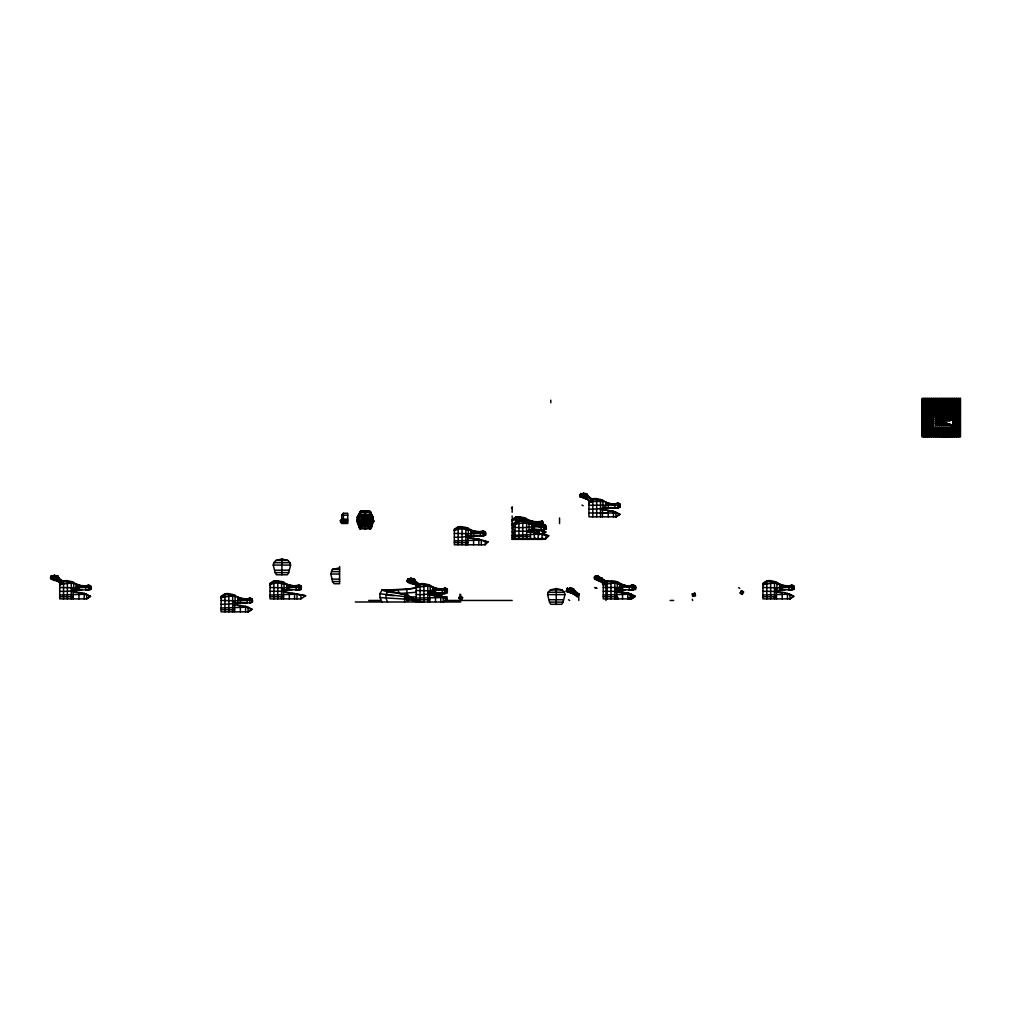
<?xml version="1.0" encoding="UTF-8"?>
<svg xmlns="http://www.w3.org/2000/svg" width="1011" height="1011" viewBox="0 0 1011 1011"><rect width="100%" height="100%" fill="white"/><g stroke="black" fill="none" stroke-linecap="round" stroke-linejoin="round"><path stroke-width="1.5" d="M88.462 584.952L90.522 585.799L91.066 587.176L73.689 587.833L71.25 591.309L84.204 593.331L90.522 596.288L86.668 598.891L59.7 598.891L59.7 583.435L63.541 580.857C72.792 578.835 79.363 589.552 88.462 584.952L88.45 590.045C78.694 589.173 69.544 592.08 59.7 591.309M249.869 597.931L251.929 598.777L252.485 600.142L235.095 600.799L232.656 604.275L245.61 606.297L251.929 609.254L248.074 611.857L221.106 611.857L221.106 596.402L224.96 593.823C234.198 591.801 240.77 602.518 249.869 597.931L249.856 603.011C239.973 601.596 231.013 604.679 221.106 604.275M298.814 584.952L300.874 585.799L301.417 587.176C291.193 589.552 283.99 579.379 273.893 580.857L270.051 584.788C279.794 579.518 289.411 588.314 298.814 584.952L298.801 590.045L286.694 589.438L284.04 590.348M416.229 601.987L416.229 586.431L420.083 583.852C429.334 581.818 435.893 592.547 445.004 587.947L444.992 594.038L443.627 593.166L443.627 594.038C434.705 590.74 425.53 596.199 416.229 594.304M483.119 530.851L485.166 531.698L485.722 533.075C475.486 535.438 468.295 525.265 458.198 526.756L454.343 530.674C464.087 525.404 473.717 534.212 483.119 530.851L483.094 535.944C473.148 534.301 464.302 537.953 454.343 537.207M617.721 504.16L617.734 502.897C608.508 507.674 602.227 496.742 592.812 498.802L588.958 501.38L588.958 516.836L615.926 516.836L619.781 514.233L613.462 511.275L600.521 509.253C606.802 506.637 614.107 509.392 620.274 507.004L619.781 503.743L617.734 502.897L617.721 507.99C607.838 506.562 598.878 509.696 588.958 509.127M632.039 584.952L632.027 590.045L634.579 589.072L634.087 585.799L632.039 584.952L629.297 585.988L629.297 590.31L635.843 589.072L635.35 585.799L633.29 584.952C625 589.704 619.086 579.96 610.973 581.06L610.973 598.891M633.278 586.216L633.29 584.952M762.939 591.309C773.188 591.46 784.624 590.816 793.761 596.288L789.92 598.891L762.939 598.891L762.939 583.435L766.793 580.857C776.044 578.835 782.615 589.552 791.714 584.952L791.701 590.045L779.595 589.438M365.198 517.948L365.173 519.869L357.856 519.667L361.256 510.808L369.205 510.997L370.557 511.895L370.999 514.725L369.255 510.808L361.306 510.997L359.954 511.895L357.262 517.43L356.744 521.246L359.878 528.829L370.633 528.829L373.779 521.246C370.039 507.661 366.715 508.318 373.779 521.246L365.059 521.967L365.059 524.974L372.023 524.115L371.479 521.575M365.451 524.974L365.262 511.478M595.479 576.055L594.38 577.18L594.594 579.101L600.079 581.401L600.888 580.908M594.658 576.548L594.594 579.101L595.416 578.608M601.747 578.279L595.391 576.485M601.33 581.401L595.858 579.101L595.631 577.18L596.73 576.055M595.921 576.548L595.858 579.101L596.667 578.608M596.717 576.523L602.215 578.355L602.152 580.908M91.066 587.176L90.522 589.451L85.72 589.956M252.421 602.038L249.856 603.011L252.421 602.038L252.485 600.142M301.417 587.176L300.874 589.451L296.071 589.956M436.474 592.8L437.447 593.47L432.038 593.47L447.052 592.345L447.052 588.794L445.004 587.947M485.722 533.075L485.659 534.958L483.094 535.944L468.333 536.373L468.333 528.184L458.198 527.426L454.343 530.674M543.476 525.101L542.288 520.994C532.367 524.203 522.118 515.774 512.16 520.817L516.014 516.899C526.124 515.408 533.303 525.606 543.539 523.218M546.445 526.933L545.434 527.691L546.382 528.829L543.817 529.802L531.723 529.183L528.816 530.244L538.193 530.762L546.382 528.829L545.182 524.709L535.577 525.897M788.972 589.956L794.267 589.072L793.761 585.799L791.714 584.952M370.203 527.022L369.609 528.829L372.023 524.115L371.416 526.225L365.047 528.829L365.047 524.469M63.744 580.819L59.7 584.788C64.603 583.625 80.905 580.213 78.959 589.716L81.664 589.817M245.787 602.872L240.365 602.695C242.311 593.179 226.009 596.591 221.106 597.754L224.96 593.823L224.96 611.857M292.015 589.817L289.31 589.716L289.298 585.306L296.071 585.988L296.071 590.31M420.285 583.802L416.229 587.77C421.132 586.62 437.447 583.208 435.501 592.711L437.055 594.038L437.055 592.85L439.836 594.038M473.603 535.615L473.59 531.192L480.377 531.887L480.377 536.209M607.32 580.819L603.264 584.788C608.167 583.625 624.482 580.213 622.536 589.716L620.249 590.487L617.253 587.833L614.827 587.492L603.264 587.492M784.915 589.817L782.211 589.716C784.157 580.213 767.842 583.625 762.939 584.788L766.793 580.857L766.793 598.891M54.228 576.573L51.51 575.625L51.018 576.775L54.973 578.166M410.769 579.568L408.04 578.621L410.744 579.872M411.515 581.148L407.559 579.771L408.115 578.949C402.669 584.901 424.456 585.154 407.104 581.388L408.141 578.646M566.906 590.222L566.337 591.347L572.921 593.659L573.945 590.917L567.297 588.276L566.893 590.424M567.297 588.276L573.945 590.917M572.921 593.659L566.362 591.043M587.429 496.199L580.769 493.57L587.429 496.199L586.974 497.816L586.393 498.941L579.821 496.641L580.529 494.088L583.157 495.011M586.393 498.941L579.834 496.338L580.478 495.554L579.821 496.641L580.769 493.57M360.219 527.401L358.501 524.115L359.107 526.225L365.464 528.829L365.464 524.469L358.501 524.115L359.031 521.575L365.451 521.967M404.64 601.987L404.64 594.228L387.516 591.915L381.981 590.095L379.909 593.76L379.909 597.552L381.981 601.987M288.704 572.605L290.612 565.086L289.993 562.697L287.769 560.385L281.917 559.007L276.054 560.385L273.829 562.697L273.223 565.086L275.131 572.605L276.42 574.779L287.402 574.779L288.704 572.605L275.131 572.605M563.076 602.126L564.985 594.607L564.365 592.231L562.154 589.918L556.29 588.541L550.426 589.918L548.215 592.231L547.596 594.607L549.504 602.126L550.805 604.313L561.775 604.313L563.076 602.126L549.504 602.126M360.712 512.236L359.954 511.895L361.015 511.376L370.557 511.895L360.712 512.236L358.084 520.425L356.744 521.246L359.031 521.575M359.575 513.424L360.106 515.509L358.399 517.771L357.262 517.43L361.256 510.808L361.306 511.478M53.659 575.676L54.695 575.221L52.61 577.647L53.646 577.193L52.61 577.647L61.342 584.004L62.669 581.932M54.632 575.676L53.191 577.647L61.924 584.004L63.364 581.54L58.411 577.926M409.291 580.238L411.237 578.216L419.894 584.535L418.92 586.544L409.215 580.188L417.872 586.999M410.201 578.671L411.237 578.216L409.139 580.63L410.656 578.216M590.601 501.949L592.623 499.485L590.601 501.949L583.12 496.489M577.129 596.654L579.151 594.19L577.129 596.654L570.886 592.105M365.059 521.967L365.262 521.12L373.779 521.246L372.44 520.425L358.084 520.425L359.714 515.724M365.312 517.948L365.35 519.869L372.49 520.248L370.62 516.28L365.262 514.902L359.903 516.28L358.02 520.248L360.106 515.509L365.3 515.244L370.418 515.509L372.124 517.771L372.44 520.425L369.811 512.236M339.595 566.59L339.595 583.726L334.11 583.726L332.518 581.552L330.9 574.033L331.52 571.645L332.392 569.332L339.595 567.955M51.106 577.774L50.55 578.696C68.457 582.361 45.331 581.262 51.599 575.651M408.04 578.621L407.509 581.237M359.891 513.639L360.636 511.478L357.262 517.43L359.385 513.424M51.018 576.775L51.258 576.144L54.215 576.877M586.873 497.02L587.442 495.895M369.71 528.829L370.228 527.489M370.064 528.829L372.023 524.115L370.064 528.829L371.416 526.225L365.161 526.225M371.454 524.545L371.985 523.268L365.009 523.635M358.993 517.278L360.346 514.195L370.178 514.195L371.138 513.424M359.512 514.725L361.256 510.808M57.728 580.933L56.54 578.621L53.507 577.698L55.643 577.673L56.591 580.44L58.36 580.63L59.194 579.012L57.867 576.068L54.329 576.017L56.717 575.588M414.27 583.916L413.082 581.616L410.036 580.693L412.185 580.655L413.133 583.423L414.27 583.916L415.736 581.995L414.396 579.063L410.87 579.012L413.246 578.545L415.597 581.363M585.748 493.987L587.126 494.013L588.453 496.944L585.976 493.494L583.6 493.962M574.842 591.031L572.491 588.2L570.116 588.667L573.654 588.718L574.981 591.662M358.399 517.771L356.744 521.246L365.262 521.12M387.516 601.987L386.025 598.234L386.025 595.011L387.516 591.915L393.506 591.915L403.869 594.228L421.688 601.987L415.685 601.027M512.16 519.06L512.16 539.343L515.067 538.648L515.067 523.192L516.014 521.31L518.58 521.449M55.643 577.673L56.085 575.853L54.329 576.017M410.87 579.012L412.614 578.848L412.185 580.655M586.885 494.48L588.314 496.313M572.264 588.705L570.116 588.667M372.389 519.983L365.262 519.389L360.156 516.722L370.658 517.278L372.389 519.983L358.121 519.983L359.865 517.278L365.262 515.749L370.077 516.153L371.088 517.278L370.797 515.724M458.855 597.728L460.346 595.808L462.634 597.754L461.142 599.675L458.88 598.36L458.855 597.728L461.698 599.371M459.992 598.386L460.928 596.768M595.959 576.283L595.024 577.9L601.128 581.325M597.362 576.472L595.883 579.025L597.716 575.954L602.619 579.404M601.368 579.404L595.896 576.257L596.452 575.954L601.368 579.404L599.877 581.325L595.037 578.532M54.114 575.221L52.673 577.193M53.52 577.243L54.695 575.221M582.02 495.188L583.966 493.166L592.623 499.485M582.21 495.188L583.385 493.166L592.56 499.927M568.536 589.893L570.482 587.871L579.151 594.19M568.725 589.893L569.901 587.871L579.076 594.645M370.582 528.829L371.909 526.693M518.58 521.764L516.014 521.31L512.16 525.24L515.067 527.085L512.16 527.944L515.067 530.939L512.16 535.489L542.035 533.922L542.035 538.648L539.141 538.838M590.323 502.341L591.928 499.876M597.514 576.08L607.497 581.932M413.676 583.992L408.81 581.691M580.289 494.72L580.87 493.595L580.238 496.186L586.734 498.448M567.386 588.301L566.805 589.426L567.361 588.617M296.071 587.34L284.04 587.833L281.601 591.309L270.051 591.309M480.377 533.239L468.333 533.732L465.907 537.207L478.848 539.229L488.035 541.883L485.166 544.79L454.343 544.79L454.343 529.334L458.198 526.756L458.198 544.79M794.317 587.176L776.928 587.833L774.502 591.309L782.211 589.716M634.314 586.772L635.894 587.176L634.44 588.528L635.35 589.451L634.643 587.656M439.343 596.098L440.164 595.075L440.164 596.237M341.718 515.193L343.386 513.259L347.721 513.259L347.721 523.483L341.566 523.483L340.366 520.564L341.718 519.186L341.718 515.193L347.721 515.193M949.784 420.955L949.784 418.592L951.439 420.172L941.19 421.524L950.82 424.532L950.049 425.378L950.049 424.291M593.015 498.752L588.958 502.72L592.812 501.418L604.565 501.418M545.852 532.026L541.466 531.066L545.852 532.026L542.983 534.92L542.983 531.04L539.141 530.206L528.551 530.851M530.484 536.512L515.067 536.512L512.16 539.343L542.983 539.343L545.889 538.648L548.758 535.742L530.484 531.382L515.067 531.066M62.316 581.995L63.364 581.54M409.72 580.63L411.161 578.671M418.857 584.977L419.894 584.535M418.92 586.544L409.215 580.188M542.288 520.994L540.923 522.257L538.193 522.371L531.42 521.335L534.124 522.156M59.7 587.492L73.689 587.833L76.672 590.487L76.343 589.438L78.959 587.126L76.343 585.773L73.689 590.487L73.689 582.285L71.25 581.957L63.541 581.54L59.7 584.788M416.229 590.487L430.218 590.828L433.214 593.47L432.885 592.421L435.501 590.121L447.608 590.171M603.264 591.309L614.827 591.309L617.253 590.487L619.92 585.773L622.536 587.126L619.92 587.328L620.249 590.487L619.92 589.438L622.536 587.126L634.643 587.176M437.409 595.795L438.521 594.86L438.521 595.972L434.781 595.378L436.297 594.455L436.297 595.618L434.781 595.378M221.106 597.754L224.96 594.506L235.095 595.264L235.095 603.453L232.656 604.275L234.615 604.995M270.051 584.788L273.893 581.54L284.04 582.285L284.04 590.487L281.601 591.309L305.625 595.719L300.874 598.891L270.051 598.891L270.051 583.435L273.893 580.857L273.893 598.891M416.229 587.77L420.083 584.522L430.218 585.281L430.218 593.47L432.885 588.768L435.501 590.121L430.218 590.828L427.792 594.304L440.745 596.326L447.052 599.27L443.21 601.886L443.21 597.16L447.052 599.27L443.323 601.798M512.16 520.817L516.014 517.569L526.15 518.327L526.15 519.856M602.948 508.419L602.948 500.23L592.812 499.472L588.958 502.72L590.614 501.898M603.264 584.788L607.118 581.54L618.517 582.285L618.517 583.815M762.939 584.788L766.793 581.54L776.928 582.285L776.928 590.487M515.067 534.794L512.16 537.207L515.067 536.512M544.853 526.529L545.889 527.085C535.792 528.93 528.892 519.149 518.921 520.614L512.16 525.24C520.665 521.916 530.08 522.826 538.383 526.289M221.106 608.003L248.074 607.143L248.074 611.857L251.929 609.254L245.61 606.663M762.939 595.037L789.92 594.165L790.046 598.803M248.074 611.857L251.929 609.254M615.926 512.109L615.926 516.836L619.781 514.22L613.462 511.642L600.521 509.127M615.926 516.836L619.781 514.22M630.232 594.165L630.232 598.891L634.087 596.288L630.232 594.165L603.264 595.037M789.92 598.891L793.761 596.288L784.827 593.28M630.232 598.891L634.087 596.288L625.152 593.28M612.224 581.54L607.118 580.857L603.264 583.435L603.264 598.891L631.496 598.891L635.35 596.288L629.032 593.331L616.078 591.309L618.517 590.348L616.078 591.182L616.078 592.029M594.38 577.18L595.732 576.358M596.642 576.485L602.468 578.658M595.631 577.18L596.995 576.358M594.607 578.633L598.449 580.516M600.142 578.848L600.951 578.355M601.393 578.848L602.215 578.355M442.262 592.951L447.544 592.054M634.579 589.072L632.027 590.045M794.267 589.072L791.701 590.045M597.716 575.954L597.16 576.257L599.864 577.824M430.913 594.797L432.076 594.203L432.076 594.973M221.106 596.402L224.96 594.506M270.051 583.435L272.616 582.172M454.343 529.334L456.909 528.058M516.014 517.569L512.16 519.464L516.014 516.899L516.014 523.521M515.067 523.192L517.632 521.929M416.229 586.431L420.083 584.522M588.958 501.38L592.812 499.472M762.939 583.435L765.517 582.172M542.338 526.023L545.182 524.709L543.817 525.973L541.1 526.099L534.313 525.063L541.1 525.745L541.1 530.067M432.759 595.075L434.187 594.455L434.187 595.289M359.145 517.063L365.262 515.749L370.658 517.278L365.262 515.749L359.865 517.278L370.658 517.278L365.262 519.389L358.121 519.983M529.056 530.105L531.723 529.183M430.218 593.343L427.792 594.177L429.738 595.011M776.928 590.348L774.502 591.182L776.448 592.016M526.63 531.066L531.723 529.549L543.817 529.802L543.817 525.973L545.889 525.556L545.889 529.208L540.923 530.497L546.382 528.829M514.738 524.368L512.16 525.24L516.014 521.992L518.58 521.992M88.45 590.045L91.015 589.072L90.522 588.49M483.094 535.944L485.659 534.958L484.13 532.671M629.297 589.956L635.35 589.362L635.35 585.799M621.5 590.487L623.787 589.716L617.253 590.487L617.253 582.285L614.827 581.439L614.827 598.891L614.827 596.755M538.193 523.382L531.432 522.548L528.816 523.369L528.816 520.286M541.1 527.097C532.418 525.808 523.989 528.702 515.067 527.249M372.124 517.771L373.249 517.43L369.887 511.478L370.999 514.725M539.596 526.377L545.182 524.709L541.1 526.099L543.817 527.085M298.801 590.045L300.874 589.451L300.874 588.49M359.865 517.278L365.262 515.749L370.658 517.278M512.16 531.761L515.067 530.939M620.337 505.121L588.958 505.273M284.04 590.487L289.31 589.716M235.095 603.453L240.365 602.695M608.571 580.819L608.369 581.54M531.432 530.181L534.339 529.473L534.339 525.316L541.1 525.745M516.014 539.343L518.921 538.648L518.921 520.614L515.067 524.545L518.921 521.297L529.056 522.042L529.056 530.232M519.869 539.343L522.775 538.648L522.775 520.804M523.723 539.343L526.63 538.648L526.63 521.196M527.578 539.343L538.181 538.648L538.181 533.088M454.343 540.936L481.312 540.064L481.312 544.79M405.323 589.325L416.229 587.922L406.839 589.325L381.981 590.095L406.839 589.325L407.218 595.921M55.276 577.534L53.507 577.698L57.172 578.317L58.36 580.63M416.229 592.256L399.572 593.52L397.652 589.754L389.93 589.754M527.578 532.089L534.339 532.254L534.339 538.648M539.141 539.343L545.889 538.648L545.889 534.756M526.39 522.219L529.056 522.042M359.903 516.28L370.62 516.28L372.49 520.248L371.378 517.063M410.226 597.097L416.229 596.743M365.123 522.801L371.871 522.434M949.822 418.617L937.336 416.507L935.402 417.669L960.45 417.669M358.703 519.3L371.821 519.3M473.603 531.457L480.377 532.228L485.166 531.698L485.166 535.35L484.648 533.909M85.72 590.31L85.72 585.988C68.938 584.143 86.327 587.467 90.522 585.799L90.522 589.451L89.613 588.528M289.31 585.559L296.071 586.342L300.874 585.799L300.874 589.451L299.964 588.528M432.038 593.47L441.756 593.255L442.262 594.076L442.262 588.983C425.479 587.138 442.856 590.462 447.052 588.794L447.052 593.166L446.015 592.699M247.139 603.276L247.139 598.954C230.344 597.109 247.733 600.433 251.929 598.777L251.929 602.417M610.973 581.54L617.253 582.285C621.714 586.456 628.362 586.936 634.087 585.799L634.087 589.451L633.189 588.528M788.972 590.31L788.972 585.988C772.189 584.143 789.566 587.467 793.761 585.799L793.761 589.451L792.864 588.528M485.166 544.79L485.166 540.898L483.637 540.936L488.035 541.883M299.344 595.037L300.874 595.011L300.874 598.891M602.468 513.007L608.23 512.981M921.918 400.331L960.45 400.331M921.918 402.264L960.45 402.264M921.918 404.185L960.45 404.185M921.918 406.119L960.45 406.119M921.918 408.04L960.45 408.04M921.918 409.973L960.45 409.973M921.918 411.894L960.45 411.894M921.918 413.815L960.45 413.815M921.918 415.748L960.45 415.748M921.918 417.669L933.482 417.669M921.918 419.603L933.482 419.603M935.402 419.603L960.45 419.603M921.918 421.524L933.482 421.524M935.402 421.524L943.111 421.524M952.741 421.524L960.45 421.524M921.918 423.457L933.482 423.457M935.402 423.457L947.358 423.457M952.741 423.457L960.45 423.457M921.918 425.378L933.482 425.378M960.45 425.378L935.402 425.378L935.402 398.41M921.918 427.312L960.45 427.312M921.918 429.233L960.45 429.233M921.918 431.154L960.45 431.154M921.918 433.087L960.45 433.087M921.918 435.008L960.45 435.008M583.827 493.57L582.93 493.621L591.587 499.927M511.389 508.23L512.16 508.23M360.447 511.478L370.077 511.478M359.954 511.895L370.557 511.895M588.958 512.981L615.926 512.981M341.718 519.186L347.721 519.186M340.366 520.564L347.721 520.564M340.366 521.979L347.721 521.979M512.16 523.521L514.738 523.521M359.057 524.545L358.64 522.434L365.401 522.801M358.854 524.974L370.114 524.974M360.7 526.693L358.602 526.693L359.941 528.829M454.343 533.391L468.333 533.732M515.067 538.648L545.889 538.648M454.343 542.642L467.853 542.642M276.054 560.385L287.769 560.385M273.829 562.697L289.993 562.697M273.223 565.086L290.612 565.086M332.392 569.332L339.595 569.332M274.929 570.191L288.893 570.191M331.52 571.645L339.595 571.645M330.9 574.033L339.595 574.033M332.328 579.139L339.595 579.139M332.518 581.552L339.595 581.552M618.517 583.473L620.122 583.473M776.928 583.473L778.546 583.473M605.21 585.053L605.981 585.053M78.959 585.559L85.72 587.34M622.536 585.559L627.945 585.912L622.511 585.306L629.297 587.34M621.171 585.773L621.171 584.244L626.555 585.875M782.211 585.559L788.972 587.34M430.218 586.468L431.836 586.468M270.051 587.492L284.04 587.833M635.35 587.328L634.579 587.328L635.35 589.451M762.939 587.492L776.928 587.833M435.501 588.554L442.262 590.336M550.426 589.918L562.154 589.918M548.215 592.231L564.365 592.231M403.869 594.228L421.688 601.987L404.83 599.093L379.909 597.552M547.596 594.607L564.985 594.607M59.7 595.037L86.668 594.165L86.668 598.891L90.522 596.288L81.575 593.28M270.051 595.037L297.019 594.165L297.019 598.891M59.7 596.755L73.209 596.755M270.051 596.755L283.56 596.755M603.264 596.755L616.773 596.755M762.939 596.755L776.448 596.755M416.229 598.032L440.745 597.589L445.586 596.743L444.789 598.019L447.052 596.743L447.052 599.27L440.745 596.692L431.179 595.226M406.27 598.929L406.536 600.458L408.634 600.458L408.634 595.075L405.462 594.923L406.27 598.929L408.634 598.929M549.314 599.725L563.266 599.725M416.229 599.75L429.738 599.75M221.106 600.458L235.095 600.799M368.737 600.458L381.349 600.458M444.385 600.458L512.16 600.458M670.154 600.458L673.667 600.458M355.291 601.987L460.763 601.987M221.106 609.721L234.615 609.721M365.35 526.225L359.107 526.225L360.447 528.829L358.501 524.115L360.447 528.829M527.78 531.773L533.05 532.329M631.496 594.165L631.496 598.891L635.35 596.288L627.768 593.331L614.827 591.309L617.253 587.833L619.92 587.328L622.536 589.716L625.24 589.817M365.502 523.635L358.526 523.268L360.282 527.489M305.625 595.719L291.926 593.28M379.909 593.76L404.83 596.616L421.688 601.987L417.189 600.648M622.536 589.716L630.548 589.931M386.025 595.011L393.784 595.681M467.853 537.915L478.848 539.229L481.287 540.405L478.848 539.583M630.548 585.988L623.787 585.559M612.325 503.971L608.23 503.503L608.23 507.661M482.626 540.582L485.166 540.898M777.889 592.231L782.211 592.863M616.078 591.182L623.787 592.497M618.214 592.231L622.536 592.863M284.988 592.231L289.31 592.863M237.497 605.412L240.365 605.829M74.637 592.231L78.959 592.863M473.603 538.749L477.533 539.381M625.101 593.065L629.032 593.331M534.339 532.62L536.904 533.176M538.181 533.454L542.035 534.288M544.373 534.794L548.758 535.742M247.139 600.319L240.466 598.537L240.365 599.485M528.816 521.815L531.432 522.548M531.723 525.53L534.339 526.276M614.991 505.285L608.205 503.238L608.23 505.273L605.614 502.189L605.943 508.419L603.946 506.663M782.198 585.306L784.296 585.938M473.59 531.192L476.75 532.152M435.476 588.301L437.586 588.933M289.298 585.306L291.395 585.938M240.353 598.272L242.463 598.904M78.946 585.306L81.044 585.938M580.39 495.516L586.974 497.816M567.247 588.781L566.337 591.347L573.25 593.166M566.805 590.386L573.49 592.534M407.799 579.139L410.441 580.061M52.269 578.696L57.463 580.516M788.972 586.342L791.701 587.328M538.193 522.371L540.923 523.369M629.297 586.342L632.027 587.328M480.377 532.228L483.094 533.227M442.262 589.337L444.992 590.323M296.071 586.342L298.801 587.328M247.139 599.308L249.856 600.294M85.72 586.342L88.45 587.328M478.848 540.493L473.603 538.383L473.603 544.79M601.216 578.658L595.403 576.017M595.492 578.633L599.536 580.339M587.265 494.644L585.344 493.798M586.999 498.865L585.723 497.741M572.378 593.091L573.515 593.583M412.64 578.873L414.535 579.695L415.736 581.995M56.098 575.891L58.006 576.7L59.194 579.012M57.905 577.888L59.055 578.38M605.614 502.189L608.319 503.503L614.991 503.933L614.991 508.255M779.595 585.773L782.211 587.126M471 531.672L473.603 533.012M286.694 585.773L289.31 587.126M237.749 598.739L240.365 600.092M792.738 586.772L793.761 587.328M618.745 504.716L619.781 505.273L617.721 507.99L620.274 507.004L619.086 505.601M541.959 522.813L542.983 523.369M633.05 586.772L634.087 587.328M446.015 589.767L447.052 590.323M299.837 586.772L300.874 587.328M250.892 599.738L251.929 600.294M89.486 586.772L90.522 587.328M390.271 590.095L393.506 591.915M738.611 587.707L739.774 588.389M741.227 591.119L743.401 592.37M740.292 592.737L742.466 593.988M582.007 505.083L583.183 505.753M595.858 587.53L597.021 588.212M594.594 587.53L595.77 588.212M568.536 599.788L569.698 600.458M459.727 594.19L460.902 594.86M459.79 596.111L462.634 597.754M597.438 576.017L605.981 581.603M596.174 576.017L605.943 582.387M595.163 577.584L597.792 579.303M599.776 580.428L604.919 583.954L606.234 581.932L596.553 575.625L594.86 578.039L604.629 584.409M442.262 594.038L439.836 593.091L439.836 594.215M534.313 525.063L536.26 526.428M585.723 497.892L591.182 501.949M570.153 588.276L569.446 588.326L578.102 594.645M575.145 594.013L578.166 596.199M571.013 591.7L577.711 596.654M415.609 581.83L419.312 584.535M414.876 581.376L419.83 584.977M57.829 577.926L63.289 581.995M58.613 579.29L61.077 581.085M53.444 577.193L62.379 583.549M53.987 578.14L61.406 583.549M435.501 592.711L432.885 590.323L433.214 593.47M78.959 589.716L76.343 587.328L76.672 590.487M619.781 507.396L617.721 505.273L619.781 503.743L619.781 507.396L619.01 505.273M544.98 528.273L545.889 529.208L545.371 527.767M446.154 591.511L447.052 592.446M621.171 584.244L622.915 586.304M288.438 586.304L286.694 584.244L286.694 589.792M78.087 586.304L76.343 584.244L76.343 589.438M371.757 515.623L373.249 517.43L370.847 513.424M414.889 583.612L413.701 581.312L410.036 580.693L411.818 580.529L413.133 583.423M371.53 517.278L370.178 514.195L370.62 516.28M364.364 517.923L365.262 519.983M694.367 593.369L695.025 595.782M692.573 593.849L693.217 596.263M692.308 599.22L692.661 600.521M541.605 529.031L542.3 531.976M774.502 596.755L774.54 598.891L774.502 581.439M526.63 536.512L526.655 538.648M465.907 542.642L465.932 544.79M427.792 599.75L427.817 601.886L427.792 584.434M281.601 596.755L281.639 598.891L281.601 581.439M232.656 609.721L232.694 611.857L232.656 594.405M71.25 596.755L71.288 598.891L71.25 581.439M958.529 398.41L958.529 436.942M956.596 398.41L956.596 436.942M954.675 398.41L954.675 436.942M952.741 398.41L952.741 436.942M950.82 398.41L950.82 420.462M950.82 424.532L950.82 436.942M948.887 398.41L948.887 420.955M948.887 423.925L948.887 425.378M948.887 427.312L948.887 436.942M946.966 398.41L946.966 420.955M946.966 423.331L946.966 425.378M946.966 427.312L946.966 436.942M945.032 398.41L945.032 420.791M945.032 422.724L945.032 425.378M945.032 427.312L945.032 436.942M943.731 417.669L943.731 420.652M943.111 398.41L943.111 425.378M943.111 427.312L943.111 436.942M942.404 417.075L942.404 421.107M941.19 398.41L941.19 425.378M941.19 427.312L941.19 436.942M939.257 398.41L939.257 425.378M939.257 427.312L939.257 436.942M937.336 398.41L937.336 425.378M937.336 427.312L937.336 436.942M935.402 427.312L935.402 436.942M933.482 398.41L933.482 436.942M931.548 398.41L931.548 436.942M929.627 398.41L929.627 436.942M927.694 398.41L927.694 436.942M925.773 398.41L925.773 436.942M923.852 398.41L923.852 436.942M787.455 593.331L787.455 598.891M782.211 592.497L782.211 598.891M779.595 584.244L779.595 589.792M776.448 591.637L776.448 598.891M770.647 581.06L770.647 598.891M633.278 589.299L633.278 590.045M629.032 597.552L629.032 598.891M627.768 593.331L627.768 598.891M622.536 592.497L622.536 598.891M619.92 584.244L619.92 589.438M618.037 597.4L618.037 598.891M616.773 591.637L616.773 598.891M616.078 581.439L616.078 583.473M613.462 511.275L613.462 516.836M608.23 510.441L608.23 516.836M607.118 580.857L607.118 598.891M605.981 582.715L605.981 600.458M602.468 509.569L602.468 516.836M600.521 499.383L600.521 516.836M596.667 498.992L596.667 516.836M592.812 498.802L592.812 516.836M578.772 594.923L578.772 600.458M559.551 517.986L559.551 523.534M556.29 588.541L556.29 604.313M550.793 400.166L550.793 402.719M542.983 538.117L542.983 539.343M539.141 530.206L539.141 534.92M538.193 522.017L538.193 526.339M536.677 530.636L536.677 533.581M535.287 538.004L535.287 539.343M531.723 524.001L531.723 529.549M531.432 521.6L531.432 524.684M530.484 531.382L530.484 538.648M523.723 517.468L523.723 519.515M519.869 517.089L519.869 519.515M512.16 506.701L512.16 512.248M512.16 515.976L512.16 517.506M478.848 539.229L478.848 544.79M471 530.143L471 535.678M467.853 537.523L467.853 544.79M465.907 527.338L465.907 544.79M462.052 526.946L462.052 544.79M441.971 596.743L441.971 595.593L440.745 596.326L440.745 601.886M435.501 595.492L435.501 601.886M432.885 587.239L432.885 592.421M429.738 594.62L429.738 601.886M423.938 584.042L423.938 601.886M420.083 583.852L420.083 601.886M369.255 510.808L369.205 511.478M365.401 528.121L365.401 528.829M365.123 528.121L365.123 528.829M343.386 513.259L343.386 521.979M294.555 593.331L294.555 598.891M289.31 592.497L289.31 598.891M283.56 591.637L283.56 598.891M281.917 559.007L281.917 574.779M277.747 581.06L277.747 598.891M245.61 606.297L245.61 611.857M240.365 605.463L240.365 611.857M237.749 597.223L237.749 602.758M234.615 604.603L234.615 611.857M228.815 594.026L228.815 611.857M84.204 593.331L84.204 598.891M78.959 592.497L78.959 598.891M73.209 591.637L73.209 598.891M67.396 581.06L67.396 598.891M63.541 580.857L63.541 598.891M365.262 514.195L365.262 516.191L365.262 514.195M365.3 515.244L365.262 515.926L365.224 515.244M365.262 519.376L359.322 519.654L372.68 519.73L365.262 519.376M360.106 515.509L359.423 517.291L371.088 517.278L370.418 515.509L360.106 515.509M57.867 576.068L56.54 578.621L57.867 576.068M414.396 579.063L413.082 581.616L414.396 579.063M741.505 590.651L740.027 593.204L742.2 594.455L743.666 591.903L741.505 590.651M542.983 525.391L540.923 526.074L540.923 522.257L542.983 521.84L542.983 525.391M694.898 593.23L692.042 593.988L692.699 596.402L695.543 595.643L694.898 593.23M960.45 398.41L921.918 398.41L921.918 436.942L960.45 436.942L960.45 398.41"/></g></svg>
